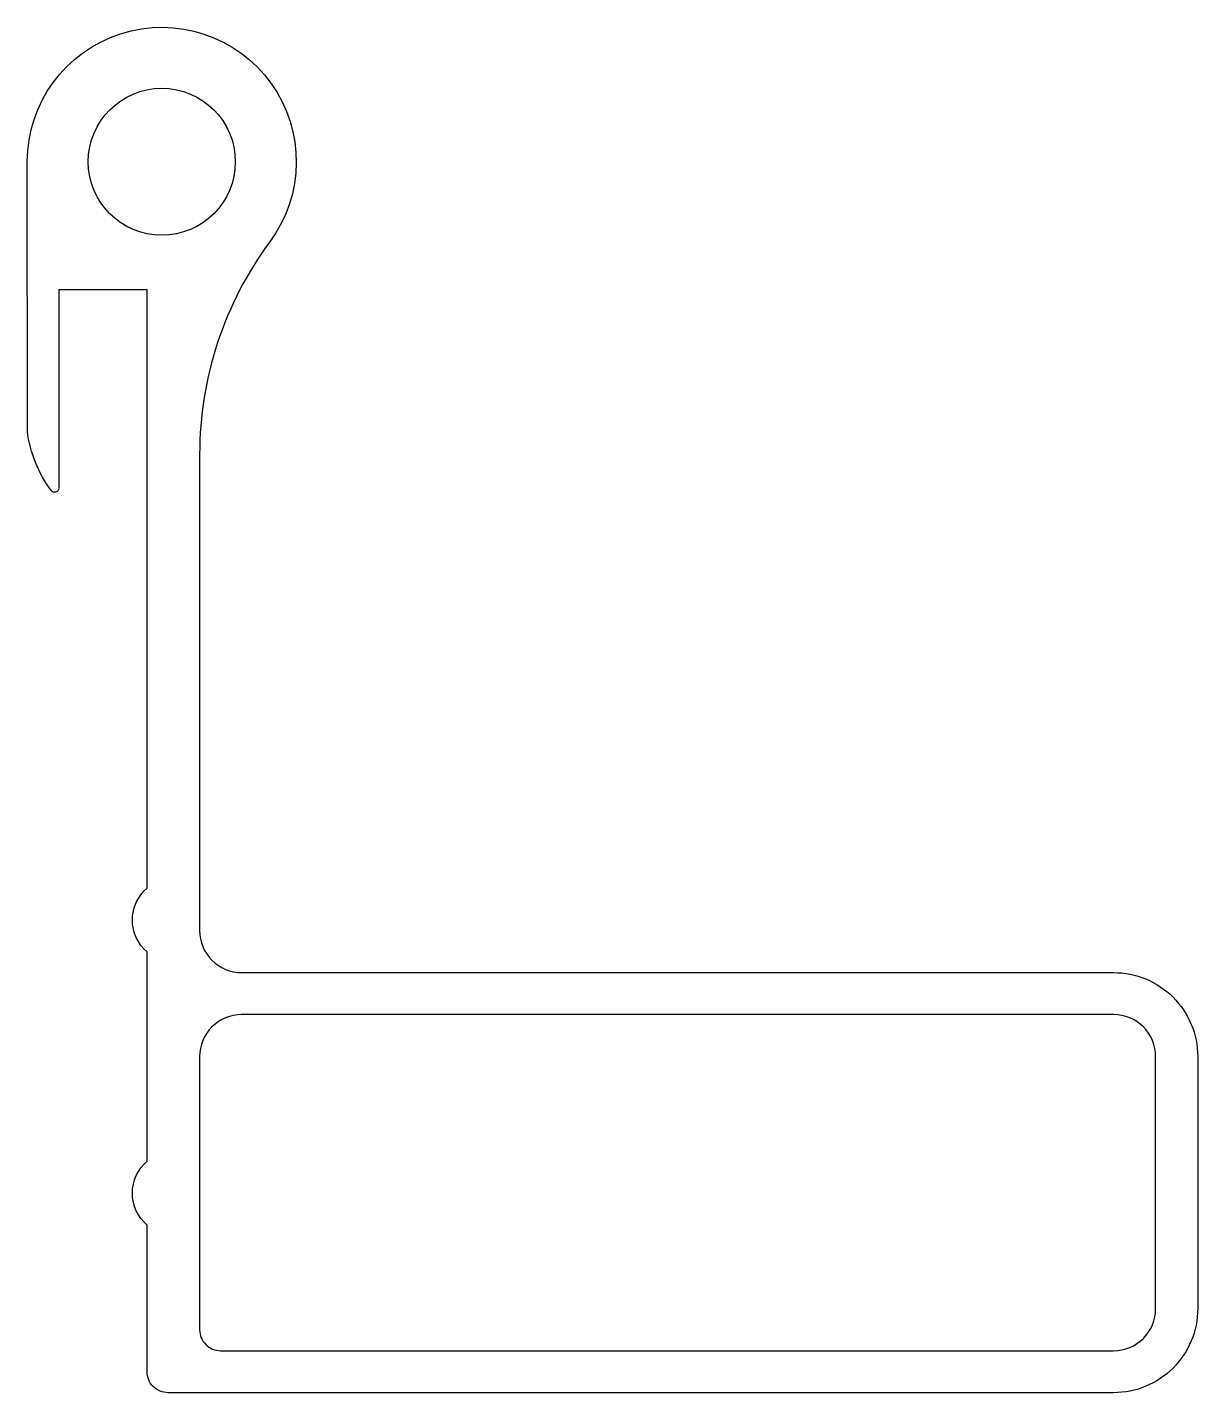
# Model space of a CAD drawing. Extents: x 824.9 to 880.6, y 525.1 to 590.1.
import ezdxf

# ---------------------------------------------------------------- set-up
doc = ezdxf.new("R2010")
doc.units = 0
doc.layers.get('0').update_dxf_attribs({"linetype": 'CONTINUOUS'})

msp = doc.modelspace()

# ---------------------------------------------------------------- linework, layer by layer
at = {"color": 7}
msp.add_lwpolyline([(824.888, 583.654, -1.383345), (836.43, 579.845, 0.160784), (833.089, 569.725), (833.089, 547.055, 0.414214), (835.089, 545.055), (876.589, 545.055, -0.414214), (880.589, 541.055), (880.589, 529.055, -0.414214), (876.589, 525.055), (831.589, 525.055, -0.414214), (830.589, 526.055), (830.589, 533.035, -0.460559), (830.589, 536.075), (830.589, 546.035, -0.460559), (830.589, 549.075), (830.589, 577.555), (826.389, 577.555), (826.389, 568.119, -0.722431), (826.029, 568, -0.128558), (824.89, 570.824, -0.031903), (824.889, 570.83), (824.888, 583.654)], format="xyb", dxfattribs=at)
msp.add_lwpolyline([(876.589, 527.055, 0.414214), (878.589, 529.055), (878.589, 541.055, 0.414214), (876.589, 543.055), (835.089, 543.055, 0.414214), (833.089, 541.055), (833.089, 528.055, 0.414214), (834.089, 527.055)], format="xyb", close=True, dxfattribs=at)
msp.add_circle((831.288, 583.655), 3.5, dxfattribs=at)

doc.saveas('drawing.dxf')
